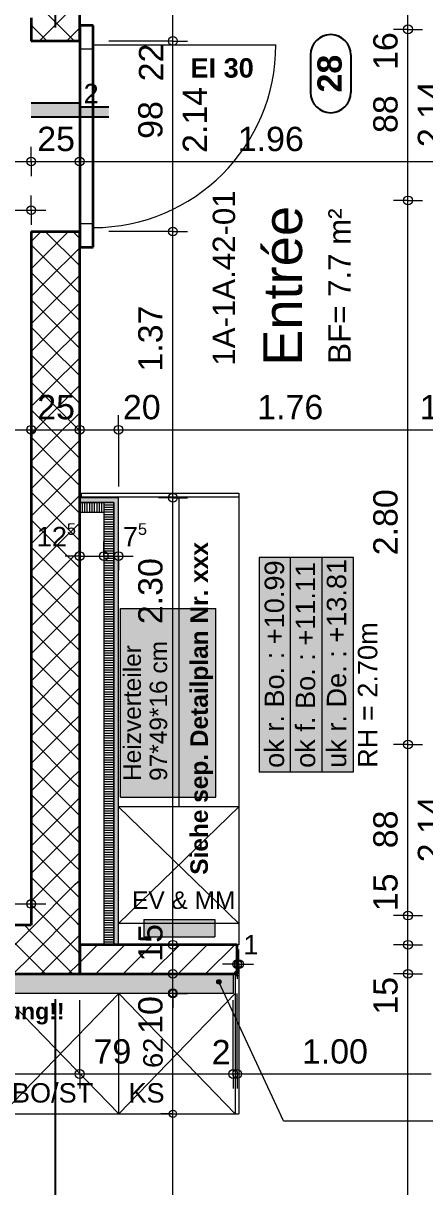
# Model space of a CAD drawing. Header units: metres. Extents: x 0.003 to 0.843, y 0.003 to 0.597.
# Drawn here: x 0.5218 to 0.5631, y 0.2946 to 0.4143 of the extents above; entities that cross this region are included whole.
import ezdxf

# ---------------------------------------------------------------- set-up
doc = ezdxf.new("R2010")
doc.units = ezdxf.units.M
for name, pattern in [('AUSGEZOGEN', [0]), ('LINIE_23', [0.0079, 0.004, -0.0013, 0, -0.0013, 0, -0.0013]), ('PHANTOM', [63.5, 31.75, -6.35, 6.35, -6.35, 6.35, -6.35]), ('PUNKT', [6.35, 0, -6.35]), ('RAND', [44.45, 12.7, -6.35, 12.7, -6.35, 0, -6.35]), ('VERDECKT', [9.525, 6.35, -3.175])]:
    doc.linetypes.add(name, pattern=pattern)
for name, color, linetype, lineweight in [('Bauachsen grob', 7, 'RAND', 13), ('Brand Text', 40, 'AUSGEZOGEN', 18), ('Detailmasse', 7, 'AUSGEZOGEN', 13), ('Einbaumoebel', 7, 'AUSGEZOGEN', 18), ('Elektro Text', 2, 'AUSGEZOGEN', 18), ('Fachplaner Elektro', 2, 'AUSGEZOGEN', 18), ('Fachplaner HLK', 240, 'AUSGEZOGEN', 18), ('HLK Text', 240, 'AUSGEZOGEN', 18), ('Kueche', 7, 'AUSGEZOGEN', 18), ('Leichtbauwaende', 7, 'AUSGEZOGEN', 18), ('Raumbezeichnung', 7, 'AUSGEZOGEN', 18), ('Text Koten', 7, 'AUSGEZOGEN', 25), ('Text Werkplan Ausfuehrung', 7, 'AUSGEZOGEN', 25), ('Tuerschwelle', 7, 'AUSGEZOGEN', 25), ('Tuerzarge', 7, 'AUSGEZOGEN', 13), ('Vermassung Decke', 180, 'VERDECKT', 25), ('Wand Beton bewehrt', 7, 'AUSGEZOGEN', 35), ('Wand Mauerwerk tragend', 7, 'AUSGEZOGEN', 35), ('Werkplan- Ausfuehrungsmasse', 7, 'AUSGEZOGEN', 13)]:
    doc.layers.add(name, color=color, linetype=linetype, lineweight=lineweight)
doc.layers.add('Sanitaer Vermassung', color=7, linetype='AUSGEZOGEN', lineweight=18, true_color=0x656565)
doc.styles.add('ARIAL', font='ARIAL.TTF')

msp = doc.modelspace()

# ---------------------------------------------------------------- hatches: boundary and pattern name
at = {"layer": 'Fachplaner Elektro', "linetype": 'AUSGEZOGEN', "lineweight": 18, "true_color": 0xfff5eb}
msp.add_hatch(color=7, dxfattribs=at).paths.add_polyline_path([(0.53416, 0.3203), (0.54146, 0.3203), (0.54146, 0.3221), (0.53416, 0.3221)])
at = {"layer": 'Fachplaner HLK', "linetype": 'AUSGEZOGEN', "lineweight": 18, "true_color": 0xffebeb}
msp.add_hatch(color=7, dxfattribs=at).paths.add_polyline_path([(0.53176, 0.3347), (0.54156, 0.3347), (0.54156, 0.3541), (0.53176, 0.3541)])
at = {"layer": 'Leichtbauwaende', "linetype": 'AUSGEZOGEN', "lineweight": 13, "true_color": 0xc7c7c7}
for points in [[(0.53106, 0.3655), (0.52756, 0.3655), (0.52756, 0.365), (0.53106, 0.365)], [(0.53156, 0.3195), (0.53156, 0.3655), (0.53106, 0.3655), (0.53106, 0.3195)]]:
    msp.add_hatch(color=9, dxfattribs=at).paths.add_polyline_path(points)
at = {"layer": 'Leichtbauwaende', "linetype": 'AUSGEZOGEN', "lineweight": 13, "true_color": 0xe3e3e3}
msp.add_hatch(color=254, dxfattribs=at).paths.add_polyline_path([(0.48286, 0.3165), (0.48286, 0.3145), (0.54336, 0.3145), (0.54336, 0.3165)])
at = {"layer": 'Text Koten', "linetype": 'AUSGEZOGEN', "lineweight": 13, "true_color": 0xf1f1f1}
msp.add_hatch(color=7, dxfattribs=at).paths.add_polyline_path([(0.54603, 0.3373), (0.55576, 0.3373), (0.55576, 0.35936), (0.54603, 0.35936)])
at = {"layer": 'Text Werkplan Ausfuehrung', "linetype": 'AUSGEZOGEN', "lineweight": 13}
for points in [[(0.54166, 0.3157), (0.54202, 0.31587), (0.54191, 0.31591)], [(0.54166, 0.3157), (0.54191, 0.31591), (0.5417, 0.31581)], [(0.54168, 0.31559), (0.54202, 0.31587), (0.54166, 0.3157)], [(0.54168, 0.31559), (0.54209, 0.31578), (0.54202, 0.31587)], [(0.54176, 0.3155), (0.54209, 0.31578), (0.54168, 0.31559)], [(0.5417, 0.31581), (0.54191, 0.31591), (0.54179, 0.31589)], [(0.54176, 0.3155), (0.54211, 0.31566), (0.54209, 0.31578)], [(0.54187, 0.31546), (0.54211, 0.31566), (0.54176, 0.3155)], [(0.54187, 0.31546), (0.54207, 0.31555), (0.54211, 0.31566)], [(0.54207, 0.31555), (0.54187, 0.31546), (0.54198, 0.31548)]]:
    msp.add_hatch(color=7, dxfattribs=at).paths.add_polyline_path(points)
at = {"layer": 'Tuerschwelle', "linetype": 'AUSGEZOGEN', "lineweight": 25, "true_color": 0x575757}
msp.add_hatch(color=251, dxfattribs=at).paths.add_polyline_path([(0.52256, 0.4061), (0.52256, 0.4047), (0.53056, 0.4047), (0.53056, 0.4057), (0.52756, 0.4057), (0.52756, 0.4061)])

# ---------------------------------------------------------------- linework, layer by layer
at = {"layer": 'Bauachsen grob', "color": 32, "linetype": 'LINIE_23', "lineweight": 25, "true_color": 0xc36e14}
msp.add_line((0.52506, 0.0139), (0.52506, 0.581), dxfattribs=at)
at = {"layer": 'Detailmasse', "color": 240, "linetype": 'AUSGEZOGEN', "lineweight": 13}
for p, q in [((0.54376, 0.3175), (0.54376, 0.319)), ((0.54396, 0.3175), (0.54396, 0.319)), ((0.54376, 0.3175), (0.54226, 0.3175)), ((0.54376, 0.3175), (0.54376, 0.316)), ((0.54376, 0.3175), (0.54376, 0.3175)), ((0.54376, 0.3175), (0.54396, 0.3175)), ((0.54396, 0.3175), (0.54396, 0.316)), ((0.54396, 0.3175), (0.54396, 0.3175)), ((0.54396, 0.3175), (0.54546, 0.3175))]:
    msp.add_line(p, q, dxfattribs=at)
for centre in [(0.54376, 0.3175), (0.54396, 0.3175)]:
    msp.add_circle(centre, 0.00045, dxfattribs=at)
at = {"layer": 'Einbaumoebel', "color": 7, "linetype": 'AUSGEZOGEN', "lineweight": 18}
for p, q in [((0.52776, 0.3656), (0.52776, 0.36598)), ((0.52776, 0.36598), (0.54396, 0.36598)), ((0.52776, 0.3656), (0.54396, 0.3656)), ((0.54396, 0.36598), (0.54396, 0.3195)), ((0.54396, 0.3337), (0.53156, 0.3337)), ((0.54396, 0.3337), (0.53156, 0.3217)), ((0.53156, 0.3337), (0.54396, 0.3217)), ((0.54396, 0.3217), (0.53156, 0.3217)), ((0.54396, 0.3195), (0.54376, 0.3195))]:
    msp.add_line(p, q, dxfattribs=at)
at = {"layer": 'Einbaumoebel', "color": 7, "linetype": 'PHANTOM', "lineweight": 18}
msp.add_line((0.53776, 0.3656), (0.53776, 0.3337), dxfattribs=at)
at = {"layer": 'Fachplaner Elektro', "color": 40, "linetype": 'VERDECKT', "lineweight": 18}
for p, q in [((0.53416, 0.3221), (0.54146, 0.3221)), ((0.53416, 0.3221), (0.53416, 0.3203)), ((0.54146, 0.3221), (0.54146, 0.3203)), ((0.53416, 0.3203), (0.54146, 0.3203))]:
    msp.add_line(p, q, dxfattribs=at)
at = {"layer": 'Fachplaner HLK', "color": 240, "linetype": 'VERDECKT', "lineweight": 18}
for p, q in [((0.53176, 0.3347), (0.53176, 0.3541)), ((0.53176, 0.3541), (0.54156, 0.3541)), ((0.54156, 0.3347), (0.54156, 0.3541)), ((0.53176, 0.3347), (0.54156, 0.3347))]:
    msp.add_line(p, q, dxfattribs=at)
at = {"layer": 'Kueche', "color": 7, "linetype": 'AUSGEZOGEN', "lineweight": 18}
for p, q in [((0.54396, 0.3163), (0.54358, 0.3163)), ((0.54358, 0.3163), (0.54358, 0.3021)), ((0.54396, 0.3163), (0.54396, 0.3021)), ((0.51958, 0.3145), (0.53158, 0.3021)), ((0.53158, 0.3145), (0.51958, 0.3021)), ((0.53158, 0.3021), (0.53158, 0.3145)), ((0.53158, 0.3145), (0.54358, 0.3021)), ((0.53158, 0.3021), (0.54358, 0.3145))]:
    msp.add_line(p, q, dxfattribs=at)
at = {"layer": 'Kueche', "color": 7, "linetype": 'AUSGEZOGEN', "lineweight": 13}
msp.add_line((0.49526, 0.3021), (0.54396, 0.3021), dxfattribs=at)
at = {"layer": 'Leichtbauwaende', "color": 7, "linetype": 'AUSGEZOGEN', "lineweight": 18}
for p, q in [((0.53106, 0.3655), (0.52756, 0.3655)), ((0.52756, 0.3655), (0.52756, 0.365)), ((0.53156, 0.3655), (0.53106, 0.3655)), ((0.53156, 0.3195), (0.53156, 0.3655)), ((0.52756, 0.365), (0.53006, 0.365)), ((0.53006, 0.365), (0.53106, 0.365)), ((0.53106, 0.365), (0.53106, 0.3195)), ((0.53106, 0.3195), (0.53156, 0.3195))]:
    msp.add_line(p, q, dxfattribs=at)
at = {"layer": 'Leichtbauwaende', "color": 7, "linetype": 'AUSGEZOGEN', "lineweight": 13}
for p, q in [((0.53006, 0.365), (0.52756, 0.365)), ((0.52756, 0.365), (0.52756, 0.364)), ((0.52756, 0.364), (0.53006, 0.364)), ((0.52881, 0.365), (0.52881, 0.364)), ((0.53106, 0.365), (0.53006, 0.365)), ((0.53006, 0.364), (0.53006, 0.3195)), ((0.53106, 0.3195), (0.53106, 0.365)), ((0.53106, 0.34225), (0.53006, 0.34225)), ((0.53006, 0.3195), (0.53106, 0.3195)), ((0.54336, 0.3165), (0.54336, 0.3145)), ((0.54336, 0.3145), (0.48286, 0.3145))]:
    msp.add_line(p, q, dxfattribs=at)
for points in [[(0.52756, 0.365), (0.52756, 0.365), (0.52756, 0.3645), (0.52756, 0.364), (0.52756, 0.364)], [(0.52781, 0.365), (0.52781, 0.365), (0.52781, 0.364), (0.52781, 0.364)], [(0.52806, 0.365), (0.52806, 0.365), (0.52806, 0.364), (0.52806, 0.364)], [(0.52806, 0.365), (0.52806, 0.365), (0.52806, 0.364), (0.52806, 0.364)], [(0.52831, 0.365), (0.52831, 0.365), (0.52831, 0.364), (0.52831, 0.364)], [(0.52856, 0.365), (0.52856, 0.365), (0.52856, 0.364), (0.52856, 0.364)], [(0.52906, 0.365), (0.52906, 0.365), (0.52906, 0.364), (0.52906, 0.364)], [(0.52906, 0.365), (0.52906, 0.365), (0.52906, 0.364), (0.52906, 0.364)], [(0.52931, 0.365), (0.52931, 0.365), (0.52931, 0.364), (0.52931, 0.364)], [(0.52956, 0.365), (0.52956, 0.365), (0.52956, 0.364), (0.52956, 0.364)], [(0.52981, 0.365), (0.52981, 0.365), (0.52981, 0.364), (0.52981, 0.364)], [(0.53106, 0.365), (0.53006, 0.365), (0.53006, 0.365), (0.53006, 0.365)], [(0.53006, 0.365), (0.53006, 0.365), (0.53006, 0.3645), (0.53006, 0.364), (0.53006, 0.364)], [(0.53106, 0.36475), (0.53006, 0.36475), (0.53006, 0.36475)], [(0.53106, 0.3645), (0.53006, 0.3645), (0.53006, 0.3645)], [(0.53106, 0.3645), (0.53006, 0.3645), (0.53006, 0.3645)], [(0.53106, 0.36425), (0.53006, 0.36425), (0.53006, 0.36425)], [(0.53106, 0.364), (0.53006, 0.364), (0.53006, 0.364)], [(0.53106, 0.36375), (0.53006, 0.36375), (0.53006, 0.36375)], [(0.53106, 0.3635), (0.53006, 0.3635), (0.53006, 0.3635)], [(0.53106, 0.3635), (0.53006, 0.3635), (0.53006, 0.3635)], [(0.53106, 0.36325), (0.53006, 0.36325), (0.53006, 0.36325)], [(0.53106, 0.363), (0.53006, 0.363), (0.53006, 0.363)], [(0.53106, 0.36275), (0.53006, 0.36275), (0.53006, 0.36275)], [(0.53106, 0.3625), (0.53006, 0.3625), (0.53006, 0.3625)], [(0.53106, 0.3625), (0.53006, 0.3625), (0.53006, 0.3625)], [(0.53106, 0.36225), (0.53006, 0.36225), (0.53006, 0.36225)], [(0.53106, 0.362), (0.53006, 0.362), (0.53006, 0.362)], [(0.53106, 0.36175), (0.53006, 0.36175), (0.53006, 0.36175)], [(0.53106, 0.3615), (0.53006, 0.3615), (0.53006, 0.3615)], [(0.53106, 0.3615), (0.53006, 0.3615), (0.53006, 0.3615)], [(0.53106, 0.36125), (0.53006, 0.36125), (0.53006, 0.36125)], [(0.53106, 0.361), (0.53006, 0.361), (0.53006, 0.361)], [(0.53106, 0.36075), (0.53006, 0.36075), (0.53006, 0.36075)], [(0.53106, 0.3605), (0.53006, 0.3605), (0.53006, 0.3605)], [(0.53106, 0.3605), (0.53006, 0.3605), (0.53006, 0.3605)], [(0.53106, 0.36025), (0.53006, 0.36025), (0.53006, 0.36025)], [(0.53106, 0.36), (0.53006, 0.36), (0.53006, 0.36)], [(0.53106, 0.35975), (0.53006, 0.35975), (0.53006, 0.35975)], [(0.53106, 0.3595), (0.53006, 0.3595), (0.53006, 0.3595)], [(0.53106, 0.3595), (0.53006, 0.3595), (0.53006, 0.3595)], [(0.53106, 0.35925), (0.53006, 0.35925), (0.53006, 0.35925)], [(0.53106, 0.359), (0.53006, 0.359), (0.53006, 0.359)], [(0.53106, 0.35875), (0.53006, 0.35875), (0.53006, 0.35875)], [(0.53106, 0.3585), (0.53006, 0.3585), (0.53006, 0.3585)], [(0.53106, 0.3585), (0.53006, 0.3585), (0.53006, 0.3585)], [(0.53106, 0.35825), (0.53006, 0.35825), (0.53006, 0.35825)], [(0.53106, 0.358), (0.53006, 0.358), (0.53006, 0.358)], [(0.53106, 0.35775), (0.53006, 0.35775), (0.53006, 0.35775)], [(0.53106, 0.3575), (0.53006, 0.3575), (0.53006, 0.3575)], [(0.53106, 0.3575), (0.53006, 0.3575), (0.53006, 0.3575)], [(0.53106, 0.35725), (0.53006, 0.35725), (0.53006, 0.35725)], [(0.53106, 0.357), (0.53006, 0.357), (0.53006, 0.357)], [(0.53106, 0.35675), (0.53006, 0.35675), (0.53006, 0.35675)], [(0.53106, 0.3565), (0.53006, 0.3565), (0.53006, 0.3565)], [(0.53106, 0.3565), (0.53006, 0.3565), (0.53006, 0.3565)], [(0.53106, 0.35625), (0.53006, 0.35625), (0.53006, 0.35625)], [(0.53106, 0.356), (0.53006, 0.356), (0.53006, 0.356)], [(0.53106, 0.35575), (0.53006, 0.35575), (0.53006, 0.35575)], [(0.53106, 0.3555), (0.53006, 0.3555), (0.53006, 0.3555)], [(0.53106, 0.3555), (0.53006, 0.3555), (0.53006, 0.3555)], [(0.53106, 0.35525), (0.53006, 0.35525), (0.53006, 0.35525)], [(0.53106, 0.355), (0.53006, 0.355), (0.53006, 0.355)], [(0.53106, 0.35475), (0.53006, 0.35475), (0.53006, 0.35475)], [(0.53106, 0.3545), (0.53006, 0.3545), (0.53006, 0.3545)], [(0.53106, 0.3545), (0.53006, 0.3545), (0.53006, 0.3545)], [(0.53106, 0.35425), (0.53006, 0.35425), (0.53006, 0.35425)], [(0.53106, 0.354), (0.53006, 0.354), (0.53006, 0.354)], [(0.53106, 0.35375), (0.53006, 0.35375), (0.53006, 0.35375)], [(0.53106, 0.3535), (0.53006, 0.3535), (0.53006, 0.3535)], [(0.53106, 0.3535), (0.53006, 0.3535), (0.53006, 0.3535)], [(0.53106, 0.35325), (0.53006, 0.35325), (0.53006, 0.35325)], [(0.53106, 0.353), (0.53006, 0.353), (0.53006, 0.353)], [(0.53106, 0.35275), (0.53006, 0.35275), (0.53006, 0.35275)], [(0.53106, 0.3525), (0.53006, 0.3525), (0.53006, 0.3525)], [(0.53106, 0.3525), (0.53006, 0.3525), (0.53006, 0.3525)], [(0.53106, 0.35225), (0.53006, 0.35225), (0.53006, 0.35225)], [(0.53106, 0.352), (0.53006, 0.352), (0.53006, 0.352)], [(0.53106, 0.35175), (0.53006, 0.35175), (0.53006, 0.35175)], [(0.53106, 0.3515), (0.53006, 0.3515), (0.53006, 0.3515)], [(0.53106, 0.3515), (0.53006, 0.3515), (0.53006, 0.3515)], [(0.53106, 0.35125), (0.53006, 0.35125), (0.53006, 0.35125)], [(0.53106, 0.351), (0.53006, 0.351), (0.53006, 0.351)], [(0.53106, 0.35075), (0.53006, 0.35075), (0.53006, 0.35075)], [(0.53106, 0.3505), (0.53006, 0.3505), (0.53006, 0.3505)], [(0.53106, 0.3505), (0.53006, 0.3505), (0.53006, 0.3505)], [(0.53106, 0.35025), (0.53006, 0.35025), (0.53006, 0.35025)], [(0.53106, 0.35), (0.53006, 0.35), (0.53006, 0.35)], [(0.53106, 0.34975), (0.53006, 0.34975), (0.53006, 0.34975)], [(0.53106, 0.3495), (0.53006, 0.3495), (0.53006, 0.3495)], [(0.53106, 0.3495), (0.53006, 0.3495), (0.53006, 0.3495)], [(0.53106, 0.34925), (0.53006, 0.34925), (0.53006, 0.34925)], [(0.53106, 0.349), (0.53006, 0.349), (0.53006, 0.349)], [(0.53106, 0.34875), (0.53006, 0.34875), (0.53006, 0.34875)], [(0.53106, 0.3485), (0.53006, 0.3485), (0.53006, 0.3485)], [(0.53106, 0.3485), (0.53006, 0.3485), (0.53006, 0.3485)], [(0.53106, 0.34825), (0.53006, 0.34825), (0.53006, 0.34825)], [(0.53106, 0.348), (0.53006, 0.348), (0.53006, 0.348)], [(0.53106, 0.34775), (0.53006, 0.34775), (0.53006, 0.34775)], [(0.53106, 0.3475), (0.53006, 0.3475), (0.53006, 0.3475)], [(0.53106, 0.3475), (0.53006, 0.3475), (0.53006, 0.3475)], [(0.53106, 0.34725), (0.53006, 0.34725), (0.53006, 0.34725)], [(0.53106, 0.347), (0.53006, 0.347), (0.53006, 0.347)], [(0.53106, 0.34675), (0.53006, 0.34675), (0.53006, 0.34675)], [(0.53106, 0.3465), (0.53006, 0.3465), (0.53006, 0.3465)], [(0.53106, 0.3465), (0.53006, 0.3465), (0.53006, 0.3465)], [(0.53106, 0.34625), (0.53006, 0.34625), (0.53006, 0.34625)], [(0.53106, 0.346), (0.53006, 0.346), (0.53006, 0.346)], [(0.53106, 0.34575), (0.53006, 0.34575), (0.53006, 0.34575)], [(0.53106, 0.3455), (0.53006, 0.3455), (0.53006, 0.3455)], [(0.53106, 0.3455), (0.53006, 0.3455), (0.53006, 0.3455)], [(0.53106, 0.34525), (0.53006, 0.34525), (0.53006, 0.34525)], [(0.53106, 0.345), (0.53006, 0.345), (0.53006, 0.345)], [(0.53106, 0.34475), (0.53106, 0.34475), (0.53006, 0.34475), (0.53006, 0.34475)], [(0.53106, 0.3445), (0.53106, 0.3445), (0.53006, 0.3445), (0.53006, 0.3445)], [(0.53106, 0.3445), (0.53106, 0.3445), (0.53006, 0.3445), (0.53006, 0.3445)], [(0.53106, 0.34425), (0.53106, 0.34425), (0.53006, 0.34425), (0.53006, 0.34425)], [(0.53106, 0.344), (0.53106, 0.344), (0.53006, 0.344), (0.53006, 0.344)], [(0.53106, 0.34375), (0.53106, 0.34375), (0.53006, 0.34375), (0.53006, 0.34375)], [(0.53106, 0.3435), (0.53106, 0.3435), (0.53006, 0.3435), (0.53006, 0.3435)], [(0.53106, 0.3435), (0.53106, 0.3435), (0.53006, 0.3435), (0.53006, 0.3435)], [(0.53106, 0.34325), (0.53106, 0.34325), (0.53006, 0.34325), (0.53006, 0.34325)], [(0.53106, 0.343), (0.53106, 0.343), (0.53006, 0.343), (0.53006, 0.343)], [(0.53106, 0.34275), (0.53106, 0.34275), (0.53006, 0.34275), (0.53006, 0.34275)], [(0.53106, 0.3425), (0.53106, 0.3425), (0.53006, 0.3425), (0.53006, 0.3425)], [(0.53106, 0.3425), (0.53106, 0.3425), (0.53006, 0.3425), (0.53006, 0.3425)], [(0.53106, 0.342), (0.53106, 0.342), (0.53006, 0.342), (0.53006, 0.342)], [(0.53106, 0.34175), (0.53106, 0.34175), (0.53006, 0.34175), (0.53006, 0.34175)], [(0.53106, 0.3415), (0.53106, 0.3415), (0.53006, 0.3415), (0.53006, 0.3415)], [(0.53106, 0.3415), (0.53106, 0.3415), (0.53006, 0.3415), (0.53006, 0.3415)], [(0.53106, 0.34125), (0.53106, 0.34125), (0.53006, 0.34125), (0.53006, 0.34125)], [(0.53106, 0.341), (0.53106, 0.341), (0.53006, 0.341), (0.53006, 0.341)], [(0.53106, 0.34075), (0.53106, 0.34075), (0.53006, 0.34075), (0.53006, 0.34075)], [(0.53106, 0.3405), (0.53106, 0.3405), (0.53006, 0.3405), (0.53006, 0.3405)], [(0.53106, 0.3405), (0.53106, 0.3405), (0.53006, 0.3405), (0.53006, 0.3405)], [(0.53106, 0.34025), (0.53106, 0.34025), (0.53006, 0.34025), (0.53006, 0.34025)], [(0.53106, 0.34), (0.53106, 0.34), (0.53006, 0.34), (0.53006, 0.34)], [(0.53106, 0.33975), (0.53106, 0.33975), (0.53006, 0.33975), (0.53006, 0.33975)], [(0.53106, 0.3395), (0.53106, 0.3395), (0.53006, 0.3395)], [(0.53106, 0.3395), (0.53106, 0.3395), (0.53006, 0.3395)], [(0.53106, 0.33925), (0.53106, 0.33925), (0.53006, 0.33925)], [(0.53106, 0.339), (0.53106, 0.339), (0.53006, 0.339)], [(0.53106, 0.33875), (0.53106, 0.33875), (0.53006, 0.33875)], [(0.53106, 0.3385), (0.53106, 0.3385), (0.53006, 0.3385)], [(0.53106, 0.3385), (0.53106, 0.3385), (0.53006, 0.3385)], [(0.53106, 0.33825), (0.53106, 0.33825), (0.53006, 0.33825)], [(0.53106, 0.338), (0.53106, 0.338), (0.53006, 0.338)], [(0.53106, 0.33775), (0.53106, 0.33775), (0.53006, 0.33775)], [(0.53106, 0.3375), (0.53106, 0.3375), (0.53006, 0.3375)], [(0.53106, 0.3375), (0.53106, 0.3375), (0.53006, 0.3375)], [(0.53106, 0.33725), (0.53106, 0.33725), (0.53006, 0.33725)], [(0.53106, 0.337), (0.53106, 0.337), (0.53006, 0.337)], [(0.53106, 0.33675), (0.53106, 0.33675), (0.53006, 0.33675)], [(0.53106, 0.3365), (0.53106, 0.3365), (0.53006, 0.3365)], [(0.53106, 0.3365), (0.53106, 0.3365), (0.53006, 0.3365)], [(0.53106, 0.33625), (0.53106, 0.33625), (0.53006, 0.33625)], [(0.53106, 0.336), (0.53106, 0.336), (0.53006, 0.336)], [(0.53106, 0.33575), (0.53106, 0.33575), (0.53006, 0.33575)], [(0.53106, 0.3355), (0.53106, 0.3355), (0.53006, 0.3355)], [(0.53106, 0.3355), (0.53106, 0.3355), (0.53006, 0.3355)], [(0.53106, 0.33525), (0.53106, 0.33525), (0.53006, 0.33525)], [(0.53106, 0.335), (0.53106, 0.335), (0.53006, 0.335)], [(0.53106, 0.33475), (0.53106, 0.33475), (0.53006, 0.33475)], [(0.53106, 0.3345), (0.53106, 0.3345), (0.53006, 0.3345)], [(0.53106, 0.3345), (0.53106, 0.3345), (0.53006, 0.3345)], [(0.53106, 0.33425), (0.53106, 0.33425), (0.53006, 0.33425)], [(0.53106, 0.334), (0.53106, 0.334), (0.53006, 0.334)], [(0.53106, 0.33375), (0.53106, 0.33375), (0.53006, 0.33375)], [(0.53106, 0.3335), (0.53106, 0.3335), (0.53006, 0.3335)], [(0.53106, 0.3335), (0.53106, 0.3335), (0.53006, 0.3335)], [(0.53106, 0.33325), (0.53106, 0.33325), (0.53006, 0.33325)], [(0.53106, 0.333), (0.53106, 0.333), (0.53006, 0.333)], [(0.53106, 0.33275), (0.53106, 0.33275), (0.53006, 0.33275)], [(0.53106, 0.3325), (0.53106, 0.3325), (0.53006, 0.3325)], [(0.53106, 0.3325), (0.53106, 0.3325), (0.53006, 0.3325)], [(0.53106, 0.33225), (0.53106, 0.33225), (0.53006, 0.33225)], [(0.53106, 0.332), (0.53106, 0.332), (0.53006, 0.332)], [(0.53106, 0.33175), (0.53106, 0.33175), (0.53006, 0.33175)], [(0.53106, 0.3315), (0.53106, 0.3315), (0.53006, 0.3315)], [(0.53106, 0.3315), (0.53106, 0.3315), (0.53006, 0.3315)], [(0.53106, 0.33125), (0.53106, 0.33125), (0.53006, 0.33125)], [(0.53106, 0.331), (0.53106, 0.331), (0.53006, 0.331)], [(0.53106, 0.33075), (0.53106, 0.33075), (0.53006, 0.33075)], [(0.53106, 0.3305), (0.53106, 0.3305), (0.53006, 0.3305)], [(0.53106, 0.3305), (0.53106, 0.3305), (0.53006, 0.3305)], [(0.53106, 0.33025), (0.53106, 0.33025), (0.53006, 0.33025)], [(0.53106, 0.33), (0.53106, 0.33), (0.53006, 0.33)], [(0.53106, 0.32975), (0.53106, 0.32975), (0.53006, 0.32975)], [(0.53106, 0.3295), (0.53106, 0.3295), (0.53006, 0.3295)], [(0.53106, 0.3295), (0.53106, 0.3295), (0.53006, 0.3295)], [(0.53106, 0.32925), (0.53106, 0.32925), (0.53006, 0.32925)], [(0.53106, 0.329), (0.53106, 0.329), (0.53006, 0.329)], [(0.53106, 0.32875), (0.53106, 0.32875), (0.53006, 0.32875)], [(0.53106, 0.3285), (0.53106, 0.3285), (0.53006, 0.3285)], [(0.53106, 0.3285), (0.53106, 0.3285), (0.53006, 0.3285)], [(0.53106, 0.32825), (0.53106, 0.32825), (0.53006, 0.32825)], [(0.53106, 0.328), (0.53106, 0.328), (0.53006, 0.328)], [(0.53106, 0.32775), (0.53106, 0.32775), (0.53006, 0.32775)], [(0.53106, 0.3275), (0.53106, 0.3275), (0.53006, 0.3275)], [(0.53106, 0.3275), (0.53106, 0.3275), (0.53006, 0.3275)], [(0.53106, 0.32725), (0.53106, 0.32725), (0.53006, 0.32725)], [(0.53106, 0.327), (0.53106, 0.327), (0.53006, 0.327)], [(0.53106, 0.32675), (0.53106, 0.32675), (0.53006, 0.32675)], [(0.53106, 0.3265), (0.53106, 0.3265), (0.53006, 0.3265)], [(0.53106, 0.3265), (0.53106, 0.3265), (0.53006, 0.3265)], [(0.53106, 0.32625), (0.53106, 0.32625), (0.53006, 0.32625)], [(0.53106, 0.326), (0.53106, 0.326), (0.53006, 0.326)], [(0.53106, 0.32575), (0.53106, 0.32575), (0.53006, 0.32575)], [(0.53106, 0.3255), (0.53106, 0.3255), (0.53006, 0.3255)], [(0.53106, 0.3255), (0.53106, 0.3255), (0.53006, 0.3255)], [(0.53106, 0.32525), (0.53106, 0.32525), (0.53006, 0.32525)], [(0.53106, 0.325), (0.53106, 0.325), (0.53006, 0.325)], [(0.53106, 0.32475), (0.53106, 0.32475), (0.53006, 0.32475)], [(0.53106, 0.3245), (0.53106, 0.3245), (0.53006, 0.3245)], [(0.53106, 0.3245), (0.53106, 0.3245), (0.53006, 0.3245)], [(0.53106, 0.32425), (0.53106, 0.32425), (0.53006, 0.32425)], [(0.53106, 0.324), (0.53106, 0.324), (0.53006, 0.324)], [(0.53106, 0.32375), (0.53106, 0.32375), (0.53006, 0.32375)], [(0.53106, 0.3235), (0.53106, 0.3235), (0.53006, 0.3235)], [(0.53106, 0.3235), (0.53106, 0.3235), (0.53006, 0.3235)], [(0.53106, 0.32325), (0.53106, 0.32325), (0.53006, 0.32325)], [(0.53106, 0.323), (0.53106, 0.323), (0.53006, 0.323)], [(0.53106, 0.32275), (0.53106, 0.32275), (0.53006, 0.32275)], [(0.53106, 0.3225), (0.53106, 0.3225), (0.53006, 0.3225)], [(0.53106, 0.3225), (0.53106, 0.3225), (0.53006, 0.3225)], [(0.53106, 0.32225), (0.53106, 0.32225), (0.53006, 0.32225)], [(0.53106, 0.322), (0.53106, 0.322), (0.53006, 0.322)], [(0.53106, 0.32175), (0.53106, 0.32175), (0.53006, 0.32175)], [(0.53106, 0.3215), (0.53106, 0.3215), (0.53006, 0.3215)], [(0.53106, 0.3215), (0.53106, 0.3215), (0.53006, 0.3215)], [(0.53106, 0.32125), (0.53106, 0.32125), (0.53006, 0.32125)], [(0.53106, 0.321), (0.53106, 0.321), (0.53006, 0.321)], [(0.53106, 0.32075), (0.53106, 0.32075), (0.53006, 0.32075)], [(0.53106, 0.3205), (0.53106, 0.3205), (0.53006, 0.3205)], [(0.53106, 0.3205), (0.53106, 0.3205), (0.53006, 0.3205)], [(0.53106, 0.32025), (0.53106, 0.32025), (0.53006, 0.32025)], [(0.53106, 0.32), (0.53106, 0.32), (0.53006, 0.32)], [(0.53106, 0.31975), (0.53106, 0.31975), (0.53006, 0.31975)], [(0.53106, 0.3195), (0.53106, 0.3195), (0.53106, 0.3195), (0.53006, 0.3195)]]:
    msp.add_lwpolyline(points, dxfattribs=at)
at = {"layer": 'Sanitaer Vermassung', "color": 240, "linetype": 'AUSGEZOGEN', "lineweight": 13}
for p, q in [((0.52756, 0.3595), (0.52756, 0.361)), ((0.53006, 0.3595), (0.53006, 0.361)), ((0.53156, 0.3595), (0.53156, 0.361)), ((0.52756, 0.3595), (0.52606, 0.3595)), ((0.52756, 0.3595), (0.52756, 0.358)), ((0.52756, 0.3595), (0.52756, 0.3595)), ((0.52756, 0.3595), (0.53006, 0.3595)), ((0.53006, 0.3595), (0.53006, 0.358)), ((0.53006, 0.3595), (0.53006, 0.3595)), ((0.53006, 0.3595), (0.53156, 0.3595)), ((0.53156, 0.3595), (0.53156, 0.358)), ((0.53156, 0.3595), (0.53156, 0.3595)), ((0.53156, 0.3595), (0.53306, 0.3595))]:
    msp.add_line(p, q, dxfattribs=at)
for centre in [(0.52756, 0.3595), (0.53006, 0.3595), (0.53156, 0.3595)]:
    msp.add_circle(centre, 0.00045, dxfattribs=at)
at = {"layer": 'Text Koten', "color": 7, "linetype": 'AUSGEZOGEN', "lineweight": 13}
for p, q in [((0.54603, 0.35936), (0.54603, 0.3373)), ((0.55576, 0.35936), (0.54603, 0.35936)), ((0.54927, 0.3373), (0.54927, 0.35936)), ((0.55252, 0.3373), (0.55252, 0.35936)), ((0.55576, 0.3373), (0.55576, 0.35936)), ((0.54603, 0.3373), (0.55576, 0.3373))]:
    msp.add_line(p, q, dxfattribs=at)
at = {"layer": 'Text Werkplan Ausfuehrung', "color": 240, "linetype": 'AUSGEZOGEN', "lineweight": 25}
for p, q in [((0.55132, 0.41108), (0.55132, 0.4072)), ((0.55548, 0.41108), (0.55548, 0.4072))]:
    msp.add_line(p, q, dxfattribs=at)
at = {"layer": 'Text Werkplan Ausfuehrung', "color": 7, "linetype": 'AUSGEZOGEN', "lineweight": 13}
for p, q in [((0.54168, 0.31559), (0.54168, 0.31559)), ((0.54179, 0.31589), (0.54179, 0.31589)), ((0.54853, 0.30137), (0.54189, 0.31568)), ((0.54198, 0.31548), (0.54198, 0.31548)), ((0.54209, 0.31578), (0.54209, 0.31578)), ((0.54853, 0.30137), (0.59652, 0.30137))]:
    msp.add_line(p, q, dxfattribs=at)
msp.add_circle((0.54189, 0.31568), 0.000225, dxfattribs=at)
at = {"layer": 'Text Werkplan Ausfuehrung', "color": 240, "linetype": 'AUSGEZOGEN', "lineweight": 25}
for centre, start, end in [((0.5534, 0.41108), 0, 180), ((0.5534, 0.4072), 180, 0)]:
    msp.add_arc(centre, 0.00208, start, end, dxfattribs=at)
at = {"layer": 'Tuerschwelle', "color": 7, "linetype": 'AUSGEZOGEN', "lineweight": 25}
for p, q in [((0.52756, 0.4061), (0.52256, 0.4061)), ((0.52756, 0.4057), (0.52756, 0.4061)), ((0.52256, 0.4047), (0.53056, 0.4047)), ((0.53056, 0.4057), (0.52756, 0.4057))]:
    msp.add_line(p, q, dxfattribs=at)
at = {"layer": 'Tuerzarge', "color": 7, "linetype": 'AUSGEZOGEN', "lineweight": 13}
msp.add_line((0.52896, 0.4121), (0.54776, 0.4121), dxfattribs=at)
for points in [[(0.52756, 0.4141), (0.52756, 0.4117), (0.52896, 0.4117), (0.52896, 0.4141), (0.52756, 0.4141)], [(0.52756, 0.3937), (0.52756, 0.3913), (0.52896, 0.3913), (0.52896, 0.3937), (0.52756, 0.3937)]]:
    msp.add_lwpolyline(points, dxfattribs=at)
msp.add_arc((0.52896, 0.4121), 0.0188, 270, 0, dxfattribs=at)
at = {"layer": 'Vermassung Decke', "color": 92, "linetype": 'AUSGEZOGEN', "lineweight": 13, "true_color": 0x00c600}
for p, q in [((0.52256, 0.3951), (0.52256, 0.3966)), ((0.48856, 0.3951), (0.52256, 0.3951)), ((0.52256, 0.3951), (0.52256, 0.3936)), ((0.52256, 0.3951), (0.52256, 0.3951)), ((0.52256, 0.3951), (0.52406, 0.3951)), ((0.52256, 0.3237), (0.52256, 0.3252)), ((0.49796, 0.3237), (0.52256, 0.3237)), ((0.52256, 0.3237), (0.52256, 0.3222)), ((0.52256, 0.3237), (0.52256, 0.3237)), ((0.52256, 0.3237), (0.52406, 0.3237))]:
    msp.add_line(p, q, dxfattribs=at)
for centre in [(0.52256, 0.3951), (0.52256, 0.3237)]:
    msp.add_circle(centre, 0.00045, dxfattribs=at)
at = {"layer": 'Wand Beton bewehrt', "color": 7, "linetype": 'AUSGEZOGEN', "lineweight": 13}
for p, q in [((0.52338, 0.4125), (0.52756, 0.41667)), ((0.52621, 0.4125), (0.52756, 0.41385)), ((0.52756, 0.3929), (0.52756, 0.4125)), ((0.52256, 0.39188), (0.52358, 0.3929)), ((0.52401, 0.3929), (0.52756, 0.38935)), ((0.52684, 0.3929), (0.52756, 0.39218)), ((0.51789, 0.3165), (0.52256, 0.32116)), ((0.52256, 0.31798), (0.51905, 0.3215)), ((0.52256, 0.32081), (0.52187, 0.3215)), ((0.52256, 0.32081), (0.52687, 0.3165)), ((0.52072, 0.3165), (0.52256, 0.31834)), ((0.52256, 0.31798), (0.52405, 0.3165))]:
    msp.add_line(p, q, dxfattribs=at)
at = {"layer": 'Wand Beton bewehrt', "color": 7, "linetype": 'AUSGEZOGEN', "lineweight": 35}
for p, q in [((0.52756, 0.4125), (0.52756, 0.4169)), ((0.52256, 0.4149), (0.52256, 0.4125)), ((0.52756, 0.4125), (0.52256, 0.4125)), ((0.52256, 0.3929), (0.52756, 0.3929)), ((0.52256, 0.3929), (0.52256, 0.3215)), ((0.52756, 0.3655), (0.52756, 0.3929)), ((0.52756, 0.365), (0.52756, 0.3655)), ((0.52756, 0.364), (0.52756, 0.365)), ((0.52756, 0.3195), (0.52756, 0.364)), ((0.52256, 0.3215), (0.43416, 0.3215)), ((0.52756, 0.3165), (0.52756, 0.3195)), ((0.48286, 0.3165), (0.52256, 0.3165)), ((0.52256, 0.3165), (0.52756, 0.3165))]:
    msp.add_line(p, q, dxfattribs=at)
at = {"layer": 'Wand Beton bewehrt', "color": 180, "linetype": 'PUNKT', "lineweight": 35}
for p, q in [((0.52896, 0.4141), (0.52756, 0.4141)), ((0.52756, 0.4141), (0.52756, 0.4125)), ((0.52896, 0.3913), (0.52896, 0.4141)), ((0.52756, 0.4125), (0.52756, 0.3929)), ((0.52756, 0.3929), (0.52756, 0.3913)), ((0.52756, 0.3913), (0.52896, 0.3913))]:
    msp.add_line(p, q, dxfattribs=at)
at = {"layer": 'Wand Beton bewehrt', "color": 7, "linetype": 'AUSGEZOGEN', "lineweight": 13}
for points in [[(0.52256, 0.41698), (0.52271, 0.41683), (0.52271, 0.41683), (0.52704, 0.4125)], [(0.52256, 0.41415), (0.52285, 0.41386), (0.52285, 0.41386), (0.52421, 0.4125)], [(0.52256, 0.38905), (0.52398, 0.39047), (0.52398, 0.39047), (0.52641, 0.3929)], [(0.52256, 0.39152), (0.524, 0.39008), (0.524, 0.39008), (0.52756, 0.38652)], [(0.52256, 0.38622), (0.52411, 0.38777), (0.52411, 0.38777), (0.52756, 0.39122)], [(0.52256, 0.38869), (0.52415, 0.38711), (0.52415, 0.38711), (0.52756, 0.38369)], [(0.52256, 0.38339), (0.52424, 0.38507), (0.52424, 0.38507), (0.52756, 0.38839)], [(0.52256, 0.38587), (0.52429, 0.38414), (0.52429, 0.38414), (0.52756, 0.38087)], [(0.52256, 0.38056), (0.52437, 0.38238), (0.52437, 0.38238), (0.52756, 0.38556)], [(0.52256, 0.38304), (0.52443, 0.38116), (0.52443, 0.38116), (0.52756, 0.37804)], [(0.52256, 0.37773), (0.5245, 0.37968), (0.5245, 0.37968), (0.52756, 0.38273)], [(0.52256, 0.38021), (0.52458, 0.37819), (0.52458, 0.37819), (0.52756, 0.37521)], [(0.52256, 0.3749), (0.52464, 0.37698), (0.52464, 0.37698), (0.52756, 0.3799)], [(0.52256, 0.37738), (0.52472, 0.37522), (0.52472, 0.37522), (0.52756, 0.37238)], [(0.52256, 0.37208), (0.52477, 0.37428), (0.52477, 0.37428), (0.52756, 0.37708)], [(0.52256, 0.37455), (0.52486, 0.37225), (0.52486, 0.37225), (0.52756, 0.36955)], [(0.52256, 0.36925), (0.5249, 0.37158), (0.5249, 0.37158), (0.52756, 0.37425)], [(0.52256, 0.37172), (0.52501, 0.36928), (0.52501, 0.36928), (0.52756, 0.36672)], [(0.52256, 0.36642), (0.52503, 0.36889), (0.52503, 0.36889), (0.52756, 0.37142)], [(0.52256, 0.36889), (0.52515, 0.3663), (0.52515, 0.3663), (0.52756, 0.36389)], [(0.52256, 0.36359), (0.52516, 0.36619), (0.52516, 0.36619), (0.52756, 0.36859)], [(0.52256, 0.36607), (0.5253, 0.36333), (0.5253, 0.36333), (0.52756, 0.36107)], [(0.52256, 0.36076), (0.52529, 0.36349), (0.52529, 0.36349), (0.52756, 0.36576)], [(0.52256, 0.36324), (0.52544, 0.36036), (0.52544, 0.36036), (0.52756, 0.35824)], [(0.52256, 0.35793), (0.52542, 0.36079), (0.52542, 0.36079), (0.52756, 0.36293)], [(0.52256, 0.36041), (0.52558, 0.35739), (0.52558, 0.35739), (0.52756, 0.35541)], [(0.52256, 0.35511), (0.52555, 0.35809), (0.52555, 0.35809), (0.52756, 0.36011)], [(0.52256, 0.35758), (0.52573, 0.35441), (0.52573, 0.35441), (0.52756, 0.35258)], [(0.52256, 0.35228), (0.52568, 0.3554), (0.52568, 0.3554), (0.52756, 0.35728)], [(0.52256, 0.35475), (0.52587, 0.35144), (0.52587, 0.35144), (0.52756, 0.34975)], [(0.52256, 0.34945), (0.52581, 0.3527), (0.52581, 0.3527), (0.52756, 0.35445)], [(0.52256, 0.35192), (0.52601, 0.34847), (0.52601, 0.34847), (0.52756, 0.34692)], [(0.52256, 0.34662), (0.52594, 0.35), (0.52594, 0.35), (0.52756, 0.35162)], [(0.52256, 0.3491), (0.52616, 0.3455), (0.52616, 0.3455), (0.52756, 0.3441)], [(0.52256, 0.34379), (0.52607, 0.3473), (0.52607, 0.3473), (0.52756, 0.34879)], [(0.52256, 0.34627), (0.5263, 0.34253), (0.5263, 0.34253), (0.52756, 0.34127)], [(0.52256, 0.34096), (0.5262, 0.3446), (0.5262, 0.3446), (0.52756, 0.34596)], [(0.52256, 0.34344), (0.52645, 0.33955), (0.52645, 0.33955), (0.52756, 0.33844)], [(0.52256, 0.33814), (0.52633, 0.34191), (0.52633, 0.34191), (0.52756, 0.34314)], [(0.52256, 0.34061), (0.52659, 0.33658), (0.52659, 0.33658), (0.52756, 0.33561)], [(0.52256, 0.33531), (0.52646, 0.33921), (0.52646, 0.33921), (0.52756, 0.34031)], [(0.52256, 0.33778), (0.52673, 0.33361), (0.52673, 0.33361), (0.52756, 0.33278)], [(0.52256, 0.33248), (0.52659, 0.33651), (0.52659, 0.33651), (0.52756, 0.33748)], [(0.52256, 0.33495), (0.52688, 0.33064), (0.52688, 0.33064), (0.52756, 0.32995)], [(0.52256, 0.32965), (0.52672, 0.33381), (0.52672, 0.33381), (0.52756, 0.33465)], [(0.52256, 0.33213), (0.52702, 0.32767), (0.52702, 0.32767), (0.52756, 0.32713)], [(0.52256, 0.32682), (0.52685, 0.33111), (0.52685, 0.33111), (0.52756, 0.33182)], [(0.52256, 0.3293), (0.52716, 0.32469), (0.52716, 0.32469), (0.52756, 0.3243)], [(0.52256, 0.32399), (0.52698, 0.32842), (0.52698, 0.32842), (0.52756, 0.32899)], [(0.52256, 0.32647), (0.52731, 0.32172), (0.52731, 0.32172), (0.52756, 0.32147)], [(0.52256, 0.32116), (0.52711, 0.32572), (0.52711, 0.32572), (0.52756, 0.32616)], [(0.52256, 0.32364), (0.52745, 0.31875), (0.52745, 0.31875), (0.52756, 0.31864)], [(0.52256, 0.31834), (0.52724, 0.32302), (0.52724, 0.32302), (0.52756, 0.32334)], [(0.52355, 0.3165), (0.52738, 0.32032), (0.52738, 0.32032), (0.52756, 0.32051)], [(0.52638, 0.3165), (0.52751, 0.31762), (0.52751, 0.31762), (0.52756, 0.31768)]]:
    msp.add_lwpolyline(points, dxfattribs=at)
at = {"layer": 'Wand Mauerwerk tragend', "color": 7, "linetype": 'AUSGEZOGEN', "lineweight": 35}
for p, q in [((0.53006, 0.3195), (0.52756, 0.3195)), ((0.52756, 0.3195), (0.52756, 0.3165)), ((0.53106, 0.3195), (0.53006, 0.3195)), ((0.53156, 0.3195), (0.53106, 0.3195)), ((0.54376, 0.3195), (0.53156, 0.3195)), ((0.54376, 0.3165), (0.54376, 0.3195)), ((0.52756, 0.3165), (0.54336, 0.3165)), ((0.54336, 0.3165), (0.54376, 0.3165))]:
    msp.add_line(p, q, dxfattribs=at)
at = {"layer": 'Wand Mauerwerk tragend', "color": 7, "linetype": 'AUSGEZOGEN', "lineweight": 13}
for p, q in [((0.52756, 0.31768), (0.52938, 0.3195)), ((0.52921, 0.3165), (0.53221, 0.3195)), ((0.53203, 0.3165), (0.53503, 0.3195)), ((0.53486, 0.3165), (0.53786, 0.3195)), ((0.53769, 0.3165), (0.54069, 0.3195)), ((0.54052, 0.3165), (0.54352, 0.3195)), ((0.54335, 0.3165), (0.54376, 0.31691))]:
    msp.add_line(p, q, dxfattribs=at)
at = {"layer": 'Werkplan- Ausfuehrungsmasse', "color": 7, "linetype": 'AUSGEZOGEN', "lineweight": 13}
for p, q in [((0.53716, 0.4125), (0.53716, 0.4169)), ((0.56136, 0.4137), (0.56136, 0.4169)), ((0.56136, 0.4137), (0.55986, 0.4137)), ((0.56136, 0.4137), (0.56286, 0.4137)), ((0.56136, 0.4137), (0.56136, 0.4137)), ((0.56136, 0.3961), (0.56136, 0.4137)), ((0.53716, 0.4125), (0.53566, 0.4125)), ((0.53716, 0.4125), (0.53866, 0.4125)), ((0.53716, 0.3929), (0.53716, 0.4125)), ((0.52256, 0.4001), (0.52256, 0.4016)), ((0.52756, 0.4001), (0.52756, 0.4016)), ((0.43416, 0.4001), (0.52256, 0.4001)), ((0.52256, 0.4001), (0.52256, 0.3986)), ((0.52256, 0.4001), (0.52256, 0.4001)), ((0.52256, 0.4001), (0.52756, 0.4001)), ((0.52756, 0.4001), (0.52756, 0.3986)), ((0.52756, 0.4001), (0.52756, 0.4001)), ((0.52756, 0.4001), (0.56676, 0.4001)), ((0.56136, 0.3961), (0.55986, 0.3961)), ((0.56136, 0.3961), (0.56286, 0.3961)), ((0.56136, 0.3961), (0.56136, 0.3961)), ((0.56136, 0.3401), (0.56136, 0.3961)), ((0.53716, 0.3929), (0.53566, 0.3929)), ((0.53716, 0.3929), (0.53866, 0.3929)), ((0.53716, 0.3655), (0.53716, 0.3929)), ((0.52256, 0.3725), (0.52256, 0.374)), ((0.52756, 0.3725), (0.52756, 0.374)), ((0.53156, 0.3725), (0.53156, 0.374)), ((0.49796, 0.3725), (0.52256, 0.3725)), ((0.52256, 0.3725), (0.52256, 0.371)), ((0.52256, 0.3725), (0.52256, 0.3725)), ((0.52256, 0.3725), (0.52756, 0.3725)), ((0.52756, 0.3725), (0.52756, 0.371)), ((0.52756, 0.3725), (0.52756, 0.3725)), ((0.52756, 0.3725), (0.53156, 0.3725)), ((0.53156, 0.3725), (0.53156, 0.371)), ((0.53156, 0.3725), (0.53156, 0.36664)), ((0.53156, 0.3725), (0.56676, 0.3725)), ((0.53716, 0.3655), (0.53566, 0.3655)), ((0.53716, 0.3655), (0.53866, 0.3655)), ((0.53716, 0.3655), (0.53716, 0.3655)), ((0.56136, 0.3401), (0.55986, 0.3401)), ((0.56136, 0.3401), (0.56286, 0.3401)), ((0.56136, 0.3401), (0.56136, 0.3401)), ((0.56136, 0.3225), (0.56136, 0.3401)), ((0.56136, 0.3225), (0.55986, 0.3225)), ((0.56136, 0.3225), (0.56286, 0.3225)), ((0.56136, 0.3225), (0.56136, 0.3225)), ((0.56136, 0.3195), (0.56136, 0.3225)), ((0.53716, 0.3195), (0.53566, 0.3195)), ((0.53716, 0.3195), (0.53866, 0.3195)), ((0.53716, 0.3195), (0.53716, 0.3195)), ((0.53716, 0.3165), (0.53716, 0.3195)), ((0.56136, 0.3195), (0.55986, 0.3195)), ((0.56136, 0.3195), (0.56286, 0.3195)), ((0.56136, 0.3195), (0.56136, 0.3195)), ((0.56136, 0.3165), (0.56136, 0.3195)), ((0.53716, 0.3165), (0.53566, 0.3165)), ((0.53716, 0.3165), (0.53866, 0.3165)), ((0.53716, 0.3165), (0.53716, 0.3165)), ((0.53716, 0.3145), (0.53716, 0.3165)), ((0.56136, 0.3165), (0.55986, 0.3165)), ((0.56136, 0.3165), (0.56286, 0.3165)), ((0.56136, 0.3165), (0.56136, 0.3165)), ((0.53716, 0.3145), (0.53566, 0.3145)), ((0.53716, 0.3145), (0.53866, 0.3145)), ((0.53716, 0.3145), (0.53716, 0.3145)), ((0.53716, 0.3145), (0.53716, 0.313)), ((0.52756, 0.3062), (0.52756, 0.3077)), ((0.54336, 0.3062), (0.54336, 0.3077)), ((0.54376, 0.3062), (0.54376, 0.3077)), ((0.48286, 0.3062), (0.52756, 0.3062)), ((0.52756, 0.3062), (0.52756, 0.3047)), ((0.52756, 0.3062), (0.54336, 0.3062)), ((0.54336, 0.3062), (0.54336, 0.3047)), ((0.54336, 0.3062), (0.54376, 0.3062)), ((0.54376, 0.3062), (0.54376, 0.3047)), ((0.54376, 0.3062), (0.56376, 0.3062))]:
    msp.add_line(p, q, dxfattribs=at)
at = {"layer": 'Werkplan- Ausfuehrungsmasse', "color": 253, "linetype": 'AUSGEZOGEN', "lineweight": 13, "true_color": 0xa0a0a0}
for p, q in [((0.53716, 0.3145), (0.53716, 0.31575)), ((0.53716, 0.3145), (0.53591, 0.3145)), ((0.53716, 0.3145), (0.53841, 0.3145)), ((0.53716, 0.3145), (0.53716, 0.3145)), ((0.53716, 0.3021), (0.53716, 0.3145)), ((0.53716, 0.3021), (0.53591, 0.3021)), ((0.53716, 0.3021), (0.53841, 0.3021)), ((0.53716, 0.3021), (0.53716, 0.3021)), ((0.53716, 0.2762), (0.53716, 0.3021))]:
    msp.add_line(p, q, dxfattribs=at)
at = {"layer": 'Werkplan- Ausfuehrungsmasse', "color": 7, "linetype": 'AUSGEZOGEN', "lineweight": 13}
for points in [[(0.53716, 0.4125), (0.53653, 0.4125), (0.53653, 0.4125), (0.53653, 0.4125), (0.53653, 0.4125), (0.53645, 0.4125), (0.53645, 0.4125), (0.53056, 0.4125)], [(0.53716, 0.3929), (0.53653, 0.3929), (0.53653, 0.3929), (0.53653, 0.3929), (0.53653, 0.3929), (0.53653, 0.3929), (0.53653, 0.3929), (0.53653, 0.3929), (0.53653, 0.3929), (0.53646, 0.3929), (0.53646, 0.3929), (0.53056, 0.3929)], [(0.53716, 0.3195), (0.53716, 0.32667), (0.53716, 0.32667), (0.53716, 0.3655)], [(0.56136, 0.2062), (0.56136, 0.22989), (0.56136, 0.22989), (0.56136, 0.24417), (0.56136, 0.24417), (0.56136, 0.3165)], [(0.52756, 0.3062), (0.52756, 0.30682), (0.52756, 0.30682), (0.52756, 0.30683), (0.52756, 0.30683), (0.52756, 0.30684), (0.52756, 0.30684), (0.52756, 0.30697), (0.52756, 0.30697), (0.52756, 0.30697), (0.52756, 0.30697), (0.52756, 0.3138)], [(0.54336, 0.3062), (0.54336, 0.30683), (0.54336, 0.30683), (0.54336, 0.30697), (0.54336, 0.30697), (0.54336, 0.30697), (0.54336, 0.30697), (0.54336, 0.3138)], [(0.54376, 0.3062), (0.54376, 0.30683), (0.54376, 0.30683), (0.54376, 0.30697), (0.54376, 0.30697), (0.54376, 0.30697), (0.54376, 0.30697), (0.54376, 0.3145)]]:
    msp.add_lwpolyline(points, dxfattribs=at)
for centre in [(0.56136, 0.4137), (0.53716, 0.4125), (0.52256, 0.4001), (0.52756, 0.4001), (0.56136, 0.3961), (0.53716, 0.3929), (0.52256, 0.3725), (0.52756, 0.3725), (0.53156, 0.3725), (0.53716, 0.3655), (0.56136, 0.3401), (0.56136, 0.3225), (0.53716, 0.3195), (0.56136, 0.3195), (0.53716, 0.3165), (0.56136, 0.3165), (0.53716, 0.3145), (0.52756, 0.3062), (0.54336, 0.3062), (0.54376, 0.3062)]:
    msp.add_circle(centre, 0.00045, dxfattribs=at)
at = {"layer": 'Werkplan- Ausfuehrungsmasse', "color": 253, "linetype": 'AUSGEZOGEN', "lineweight": 13, "true_color": 0xa0a0a0}
for centre in [(0.53716, 0.3145), (0.53716, 0.3021)]:
    msp.add_circle(centre, 0.000375, dxfattribs=at)

# ---------------------------------------------------------------- texts
at = {"layer": 'Brand Text', "color": 240, "linetype": 'AUSGEZOGEN', "lineweight": 18, "insert": (0.53896, 0.4087), "char_height": 0.002, "width": 0.001, "attachment_point": 7, "style": 'ARIAL'}
msp.add_mtext('\\fArial|i0|b1|c0|p0;EI\\~30', dxfattribs=at)
at = {"layer": 'Detailmasse', "color": 240, "linetype": 'AUSGEZOGEN', "lineweight": 18, "insert": (0.54441, 0.3185), "char_height": 0.002, "width": 0.001, "attachment_point": 7, "style": 'ARIAL'}
msp.add_mtext('1', dxfattribs=at)
at = {"layer": 'Elektro Text', "color": 40, "linetype": 'AUSGEZOGEN', "lineweight": 18, "insert": (0.53296, 0.32316), "char_height": 0.0018, "width": 0.0009, "attachment_point": 7, "style": 'ARIAL'}
msp.add_mtext('EV\\~&\\~MM', dxfattribs=at)
at = {"layer": 'HLK Text', "color": 240, "linetype": 'AUSGEZOGEN', "lineweight": 18, "char_height": 0.0018, "width": 0.0009, "attachment_point": 7, "rotation": 90, "style": 'ARIAL'}
for s, insert in [('Heizverteiler', (0.53389, 0.33636)), ('97*49*16\\~cm', (0.53659, 0.33636))]:
    msp.add_mtext(s, dxfattribs=dict(at, insert=insert))
at = {"layer": 'Raumbezeichnung', "color": 7, "linetype": 'AUSGEZOGEN', "lineweight": 25, "char_height": 0.0023, "width": 0.00115, "attachment_point": 7, "rotation": 90, "style": 'ARIAL'}
for s, insert in [('1A-1A.42-01', (0.54359, 0.37909)), ('BF=\\~7.7\\~m²', (0.55545, 0.37929))]:
    msp.add_mtext(s, dxfattribs=dict(at, insert=insert))
at = {"layer": 'Raumbezeichnung', "color": 7, "linetype": 'AUSGEZOGEN', "lineweight": 35, "insert": (0.55051, 0.37907), "char_height": 0.004, "width": 0.002, "attachment_point": 7, "rotation": 90, "style": 'ARIAL'}
msp.add_mtext('Entrée', dxfattribs=at)
at = {"layer": 'Sanitaer Vermassung', "color": 240, "linetype": 'AUSGEZOGEN', "lineweight": 18, "attachment_point": 7, "style": 'ARIAL'}
for s, insert, char_height, width in [('5', (0.52624, 0.36166), 0.0012, 0.0006), ('5', (0.53356, 0.36166), 0.0012, 0.0006), ('12', (0.52314, 0.3605), 0.002, 0.001), ('7', (0.53201, 0.3605), 0.002, 0.001)]:
    msp.add_mtext(s, dxfattribs=dict(at, insert=insert, char_height=char_height, width=width))
at = {"layer": 'Text Koten', "color": 7, "linetype": 'AUSGEZOGEN', "lineweight": 18, "char_height": 0.002, "width": 0.001, "attachment_point": 7, "rotation": 90, "style": 'ARIAL'}
for s, insert in [('ok\\~r.\\~Bo.\\~:\\~+10.99', (0.54863, 0.3377)), ('ok\\~f.\\~Bo.\\~:\\~+11.11', (0.55183, 0.3377)), ('uk\\~r.\\~De.\\~:\\~+13.81', (0.55503, 0.3377)), ('RH\\~=\\~2.70m', (0.55823, 0.3377))]:
    msp.add_mtext(s, dxfattribs=dict(at, insert=insert))
at = {"layer": 'Text Werkplan Ausfuehrung', "color": 240, "linetype": 'AUSGEZOGEN', "lineweight": 25, "insert": (0.55457, 0.4072), "char_height": 0.0025, "width": 0.00125, "attachment_point": 7, "rotation": 90, "style": 'ARIAL'}
msp.add_mtext('\\fArial|i0|b1|c0|p0;28', dxfattribs=at)
at = {"layer": 'Text Werkplan Ausfuehrung', "color": 7, "linetype": 'AUSGEZOGEN', "lineweight": 18, "insert": (0.5413, 0.3267), "char_height": 0.0018, "width": 0.0009, "attachment_point": 7, "rotation": 90, "style": 'ARIAL'}
msp.add_mtext('\\fArial|i0|b1|c0|p0;Siehe\\~sep.\\~Detailplan\\~Nr.\\~xxx', dxfattribs=at)
at = {"layer": 'Text Werkplan Ausfuehrung', "color": 240, "linetype": 'AUSGEZOGEN', "lineweight": 18, "insert": (0.49276, 0.31129), "char_height": 0.0017, "width": 0.00085, "attachment_point": 7, "style": 'ARIAL'}
msp.add_mtext('\\fArial|i0|b1|c0|p0;!!Körperschallentkoppelung!!', dxfattribs=at)
at = {"layer": 'Text Werkplan Ausfuehrung', "color": 7, "linetype": 'AUSGEZOGEN', "lineweight": 18, "char_height": 0.002, "width": 0.001, "attachment_point": 7, "style": 'ARIAL'}
for s, insert in [('BO/ST', (0.52058, 0.30323)), ('KS', (0.53258, 0.30323))]:
    msp.add_mtext(s, dxfattribs=dict(at, insert=insert))
at = {"layer": 'Tuerschwelle', "color": 7, "linetype": 'AUSGEZOGEN', "lineweight": 18, "insert": (0.52796, 0.4061), "char_height": 0.002, "width": 0.001, "attachment_point": 7, "style": 'ARIAL'}
msp.add_mtext('2', dxfattribs=at)
at = {"layer": 'Werkplan- Ausfuehrungsmasse', "color": 7, "linetype": 'AUSGEZOGEN', "lineweight": 25, "char_height": 0.0025, "width": 0.00125, "attachment_point": 7, "rotation": 90, "style": 'ARIAL'}
for s, insert in [('16', (0.56032, 0.40952)), ('22', (0.53616, 0.40835)), ('2.14', (0.56487, 0.40158)), ('2.14', (0.54067, 0.40098)), ('98', (0.53612, 0.40243)), ('88', (0.56032, 0.40303)), ('1.37', (0.53612, 0.37848)), ('2.80', (0.56032, 0.35958)), ('2.30', (0.53612, 0.35249)), ('2.14', (0.56487, 0.32798)), ('88', (0.56032, 0.32943)), ('15', (0.56032, 0.32295)), ('15', (0.53612, 0.31775)), ('15', (0.56032, 0.3123)), ('10', (0.53612, 0.31033))]:
    msp.add_mtext(s, dxfattribs=dict(at, insert=insert))
at = {"layer": 'Werkplan- Ausfuehrungsmasse', "color": 7, "linetype": 'AUSGEZOGEN', "lineweight": 25, "char_height": 0.0025, "width": 0.00125, "attachment_point": 7, "style": 'ARIAL'}
for s, insert in [('25', (0.52319, 0.40114)), ('1.96', (0.54384, 0.40114)), ('25', (0.52319, 0.37354)), ('20', (0.53201, 0.37354)), ('1.76', (0.54584, 0.37354)), ('15', (0.56257, 0.37354)), ('79', (0.52899, 0.30724)), ('2', (0.54115, 0.3072)), ('1.00', (0.55044, 0.30724))]:
    msp.add_mtext(s, dxfattribs=dict(at, insert=insert))
at = {"layer": 'Werkplan- Ausfuehrungsmasse', "color": 253, "linetype": 'AUSGEZOGEN', "lineweight": 18, "true_color": 0xa0a0a0, "insert": (0.53613, 0.30682), "char_height": 0.002, "width": 0.001, "attachment_point": 7, "rotation": 90, "style": 'ARIAL'}
msp.add_mtext('62', dxfattribs=at)

doc.saveas('drawing.dxf')
